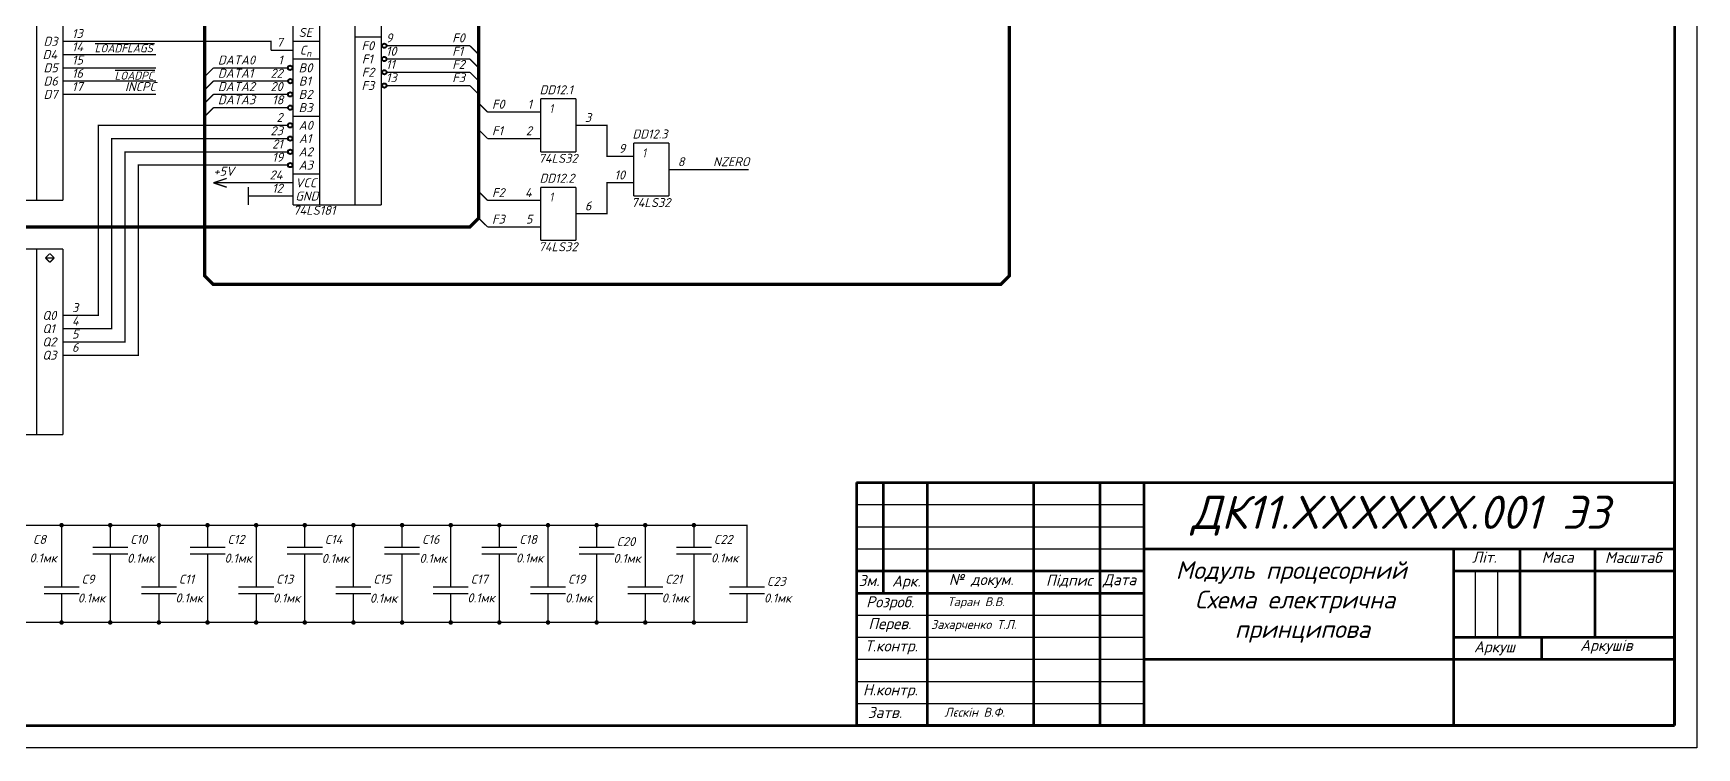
# Model space of a CAD drawing. Extents: x 0 to 594, y 0 to 420.
# Drawn here: x 217.8 to 594, y 0 to 161.6 of the extents above; entities that cross this region are included whole.
import ezdxf

# ---------------------------------------------------------------- set-up
doc = ezdxf.new("R2010")
doc.units = 0
doc.header["$MEASUREMENT"] = 0
doc.layers.get('0').update_dxf_attribs({"linetype": 'CONTINUOUS'})
doc.layers.add('1', color=7, linetype='CONTINUOUS', lineweight=40)
doc.layers.add('Layer1', color=7, linetype='CONTINUOUS', lineweight=70)
doc.styles.get("Standard").update_dxf_attribs({"font": 'isocpeui.ttf'})
doc.styles.add('ГОСТ', font='isocpeui.ttf')

msp = doc.modelspace()

# ---------------------------------------------------------------- linework, layer by layer
at = {"linetype": 'Continuous'}
for p, q in [((594, 420), (594, 0)), ((231.82, 159.28), (245.21, 159.28)), ((236.35, 153.29), (245.27, 153.29)), ((594, 0), (0, 0))]:
    msp.add_line(p, q, dxfattribs=at)
for p, q in [((404, 55), (469, 55)), ((404, 50), (469, 50)), ((404, 45), (469, 45)), ((544, 25), (544, 40)), ((549, 25), (549, 40)), ((404, 30), (469, 30)), ((404, 25), (469, 25)), ((404, 20), (469, 20)), ((404, 15), (469, 15)), ((404, 10), (469, 10))]:
    msp.add_line(p, q)
at = {"layer": '1'}
for points, const_width in [([(374.56, 172.79), (374.56, 188.79), (372.56, 190.79), (258.56, 190.79), (256.56, 188.79), (256.56, 106.79), (258.56, 104.79), (436.56, 104.79), (438.56, 106.79), (438.56, 264.79)], 0.749), ([(318.56, 177.79), (318.56, 119.79), (316.56, 117.79), (190.56, 117.79), (188.56, 115.79), (188.56, 103.79)], 0.749), ([(218.56, 176.79), (218.56, 123.79)], 0.3), ([(224.56, 176.79), (224.56, 123.79)], 0.3), ([(276.56, 176.79), (276.56, 122.79)], 0.3), ([(282.56, 176.79), (282.56, 122.79)], 0.3), ([(290.56, 176.79), (290.56, 122.79)], 0.3), ([(296.56, 176.79), (296.56, 122.79)], 0.3), ([(224.56, 159.79), (229.56, 159.79)], 0.3), ([(271.56, 157.79), (271.56, 159.79), (229.56, 159.79)], 0.3), ([(276.56, 159.79), (282.56, 159.79)], 0.3), ([(290.56, 160.79), (296.56, 160.79)], 0.3), ([(316.56, 158.79), (297.7, 158.79)], 0.3), ([(318.56, 156.79), (316.56, 158.79)], 0.3), ([(224.56, 156.79), (229.56, 156.79)], 0.3), ([(229.56, 156.79), (245.56, 156.79)], 0.3), ([(276.56, 157.79), (271.56, 157.79)], 0.3), ([(276.56, 155.79), (282.56, 155.79)], 0.3), ([(316.56, 155.79), (297.69, 155.79)], 0.3), ([(318.56, 153.79), (316.56, 155.79)], 0.3), ([(224.56, 153.79), (229.56, 153.79)], 0.3), ([(224.56, 150.79), (229.56, 150.79)], 0.3), ([(229.56, 153.79), (245.56, 153.79)], 0.3), ([(229.56, 150.79), (245.56, 150.79)], 0.3), ([(256.56, 151.79), (258.56, 153.79)], 0.3), ([(256.56, 148.79), (258.56, 150.79)], 0.3), ([(275.4, 153.79), (258.56, 153.79)], 0.3), ([(275.44, 150.79), (258.56, 150.79)], 0.3), ([(316.56, 152.79), (297.72, 152.79)], 0.3), ([(318.56, 150.79), (316.56, 152.79)], 0.3), ([(224.56, 147.79), (229.56, 147.79)], 0.3), ([(229.56, 147.79), (245.56, 147.79)], 0.3), ([(256.56, 145.79), (258.56, 147.79)], 0.3), ([(275.42, 147.79), (258.56, 147.79)], 0.3), ([(316.56, 149.79), (297.72, 149.79)], 0.3), ([(318.56, 147.79), (316.56, 149.79)], 0.3), ([(332.56, 146.79), (340.56, 146.79)], 0.3), ([(332.56, 146.79), (332.56, 134.79)], 0.3), ([(340.56, 146.79), (340.56, 134.79)], 0.3), ([(256.56, 142.79), (258.56, 144.79)], 0.3), ([(275.43, 144.79), (258.56, 144.79)], 0.3), ([(318.56, 145.79), (320.56, 143.79)], 0.3), ([(320.56, 143.79), (327.56, 143.79)], 0.3), ([(332.56, 143.79), (327.56, 143.79)], 0.3), ([(275.41, 140.79), (232.56, 140.79), (232.56, 97.79), (229.56, 97.79)], 0.3), ([(276.56, 142.79), (282.56, 142.79)], 0.3), ([(318.56, 139.79), (320.56, 137.79)], 0.3), ([(340.56, 140.79), (345.56, 140.79)], 0.3), ([(348.56, 133.79), (347.56, 133.79), (347.56, 140.79), (345.56, 140.79)], 0.3), ([(275.42, 137.79), (235.56, 137.79), (235.56, 94.79), (229.56, 94.79)], 0.3), ([(320.56, 137.79), (327.56, 137.79)], 0.3), ([(332.56, 137.79), (327.56, 137.79)], 0.3), ([(353.56, 136.79), (361.56, 136.79)], 0.3), ([(353.56, 136.79), (353.56, 124.79)], 0.3), ([(361.56, 136.79), (361.56, 124.79)], 0.3), ([(275.42, 134.79), (238.56, 134.79), (238.56, 91.79), (229.56, 91.79)], 0.3), ([(275.42, 131.79), (241.56, 131.79), (241.56, 88.79), (229.56, 88.79)], 0.3), ([(332.56, 134.79), (340.56, 134.79)], 0.3), ([(353.56, 133.79), (348.56, 133.79)], 0.3), ([(261.56, 128.79), (258.56, 127.79)], 0.3), ([(261.56, 126.79), (258.56, 127.79)], 0.3), ([(268.56, 127.79), (258.56, 127.79)], 0.3), ([(268.56, 127.79), (271.56, 127.79)], 0.3), ([(276.56, 127.79), (271.56, 127.79)], 0.3), ([(276.56, 129.79), (282.56, 129.79)], 0.3), ([(345.56, 120.79), (347.56, 120.79), (347.56, 127.79), (348.56, 127.79)], 0.3), ([(353.56, 127.79), (348.56, 127.79)], 0.3), ([(361.56, 130.79), (366.56, 130.79)], 0.3), ([(366.56, 130.79), (379.56, 130.79)], 0.3), ([(266.48, 126.82), (266.48, 122.76)], 0.3), ([(271.56, 124.79), (266.48, 124.79)], 0.3), ([(276.56, 124.79), (271.56, 124.79)], 0.3), ([(318.56, 125.79), (320.56, 123.79)], 0.3), ([(332.56, 126.79), (340.56, 126.79)], 0.3), ([(332.56, 126.79), (332.56, 114.79)], 0.3), ([(340.56, 126.79), (340.56, 114.79)], 0.3), ([(353.56, 124.79), (361.56, 124.79)], 0.3), ([(204.56, 123.79), (224.56, 123.79)], 0.3), ([(276.56, 122.79), (296.56, 122.79)], 0.3), ([(320.56, 123.79), (327.56, 123.79)], 0.3), ([(332.56, 123.79), (327.56, 123.79)], 0.3), ([(340.56, 120.79), (345.56, 120.79)], 0.3), ([(318.56, 119.79), (320.56, 117.79)], 0.3), ([(320.56, 117.79), (327.56, 117.79)], 0.3), ([(332.56, 117.79), (327.56, 117.79)], 0.3), ([(204.56, 112.79), (224.56, 112.79)], 0.3), ([(218.56, 112.79), (218.56, 70.79)], 0.3), ([(224.56, 112.79), (224.56, 70.79)], 0.3), ([(332.56, 114.79), (340.56, 114.79)], 0.3), ([(221.56, 111.79), (220.56, 110.79), (220.56, 110.79)], 0.3), ([(220.56, 110.79), (221.56, 109.79), (221.56, 109.79)], 0.3), ([(220.56, 110.79), (222.56, 110.79)], 0.3), ([(221.56, 111.79), (222.56, 110.79), (222.56, 110.79)], 0.3), ([(222.56, 110.79), (221.56, 109.79), (221.56, 109.79)], 0.3), ([(224.56, 97.79), (229.56, 97.79)], 0.3), ([(224.56, 94.79), (229.56, 94.79)], 0.3), ([(224.56, 91.79), (229.56, 91.79)], 0.3), ([(224.56, 88.79), (229.56, 88.79)], 0.3), ([(204.56, 70.79), (224.56, 70.79)], 0.3), ([(290.22, 50.34), (191.22, 50.34)], 0.3), ([(224.22, 41.34), (224.22, 50.34)], 0.3), ([(235.22, 45.34), (235.22, 50.34)], 0.3), ([(246.22, 41.34), (246.22, 50.34)], 0.3), ([(257.22, 45.34), (257.22, 50.34)], 0.3), ([(268.22, 41.34), (268.22, 50.34)], 0.3), ([(279.22, 45.34), (279.22, 50.34)], 0.3), ([(290.22, 41.34), (290.22, 50.34)], 0.3), ([(290.22, 50.34), (312.22, 50.34)], 0.3), ([(301.22, 45.34), (301.22, 50.34)], 0.3), ([(312.22, 50.34), (379.22, 50.34), (379.22, 41.34)], 0.3), ([(312.22, 50.34), (312.22, 41.34)], 0.3), ([(323.22, 45.34), (323.22, 50.34)], 0.3), ([(334.22, 41.34), (334.22, 50.34)], 0.3), ([(345.22, 45.34), (345.22, 50.34)], 0.3), ([(356.22, 41.34), (356.22, 50.34)], 0.3), ([(367.22, 45.34), (367.22, 50.34)], 0.3), ([(231.22, 45.34), (239.22, 45.34)], 0.3), ([(253.22, 45.34), (261.22, 45.34)], 0.3), ([(275.22, 45.34), (283.22, 45.34)], 0.3), ([(297.22, 45.34), (305.22, 45.34)], 0.3), ([(319.22, 45.34), (327.22, 45.34)], 0.3), ([(341.22, 45.34), (349.22, 45.34)], 0.3), ([(363.22, 45.34), (371.22, 45.34)], 0.3), ([(224.22, 36.34), (224.22, 41.34)], 0.3), ([(231.22, 43.84), (239.22, 43.84)], 0.3), ([(235.22, 43.84), (235.22, 38.84)], 0.3), ([(246.22, 36.34), (246.22, 41.34)], 0.3), ([(253.22, 43.84), (261.22, 43.84)], 0.3), ([(257.22, 43.84), (257.22, 38.84)], 0.3), ([(268.22, 36.34), (268.22, 41.34)], 0.3), ([(275.22, 43.84), (283.22, 43.84)], 0.3), ([(279.22, 43.84), (279.22, 38.84)], 0.3), ([(290.22, 36.34), (290.22, 41.34)], 0.3), ([(297.22, 43.84), (305.22, 43.84)], 0.3), ([(301.22, 43.84), (301.22, 38.84)], 0.3), ([(312.22, 36.34), (312.22, 41.34)], 0.3), ([(319.22, 43.84), (327.22, 43.84)], 0.3), ([(323.22, 43.84), (323.22, 38.84)], 0.3), ([(334.22, 36.34), (334.22, 41.34)], 0.3), ([(341.22, 43.84), (349.22, 43.84)], 0.3), ([(345.22, 43.84), (345.22, 38.84)], 0.3), ([(356.22, 36.34), (356.22, 41.34)], 0.3), ([(363.22, 43.84), (371.22, 43.84)], 0.3), ([(367.22, 43.84), (367.22, 38.84)], 0.3), ([(379.22, 36.34), (379.22, 41.34)], 0.3), ([(235.22, 38.84), (235.22, 28.34)], 0.3), ([(257.22, 38.84), (257.22, 28.34)], 0.3), ([(279.22, 28.34), (279.22, 38.84)], 0.3), ([(301.22, 38.84), (301.22, 28.34)], 0.3), ([(323.22, 38.84), (323.22, 28.34)], 0.3), ([(345.22, 38.84), (345.22, 28.34)], 0.3), ([(367.22, 38.84), (367.22, 28.34)], 0.3), ([(220.22, 36.34), (228.22, 36.34)], 0.3), ([(220.22, 34.84), (228.22, 34.84)], 0.3), ([(224.22, 34.84), (224.22, 29.84)], 0.3), ([(242.22, 36.34), (250.22, 36.34)], 0.3), ([(242.22, 34.84), (250.22, 34.84)], 0.3), ([(246.22, 34.84), (246.22, 29.84)], 0.3), ([(264.22, 36.34), (272.22, 36.34)], 0.3), ([(264.22, 34.84), (272.22, 34.84)], 0.3), ([(268.22, 34.84), (268.22, 29.84)], 0.3), ([(286.22, 36.34), (294.22, 36.34)], 0.3), ([(286.22, 34.84), (294.22, 34.84)], 0.3), ([(290.22, 34.84), (290.22, 29.84)], 0.3), ([(308.22, 36.34), (316.22, 36.34)], 0.3), ([(308.22, 34.84), (316.22, 34.84)], 0.3), ([(312.22, 34.84), (312.22, 29.84)], 0.3), ([(330.22, 36.34), (338.22, 36.34)], 0.3), ([(330.22, 34.84), (338.22, 34.84)], 0.3), ([(334.22, 34.84), (334.22, 29.84)], 0.3), ([(352.22, 36.34), (360.22, 36.34)], 0.3), ([(352.22, 34.84), (360.22, 34.84)], 0.3), ([(356.22, 34.84), (356.22, 29.84)], 0.3), ([(375.22, 36.34), (383.22, 36.34)], 0.3), ([(375.22, 34.84), (383.22, 34.84)], 0.3), ([(379.22, 34.84), (379.22, 29.84)], 0.3), ([(224.22, 28.34), (213.22, 28.34)], 0.3), ([(224.22, 29.84), (224.22, 28.34)], 0.3), ([(224.22, 28.34), (235.22, 28.34)], 0.3), ([(235.22, 28.34), (246.22, 28.34)], 0.3), ([(246.22, 28.34), (246.22, 29.84)], 0.3), ([(246.22, 28.34), (268.22, 28.34)], 0.3), ([(268.22, 28.34), (268.22, 29.84)], 0.3), ([(268.22, 28.34), (279.22, 28.34)], 0.3), ([(279.22, 28.34), (301.22, 28.34)], 0.3), ([(290.22, 29.84), (290.22, 28.34)], 0.3), ([(301.22, 28.34), (312.22, 28.34)], 0.3), ([(312.22, 28.34), (312.22, 29.84)], 0.3), ([(312.22, 28.34), (323.22, 28.34)], 0.3), ([(323.22, 28.34), (334.22, 28.34)], 0.3), ([(334.22, 28.34), (334.22, 29.84)], 0.3), ([(334.22, 28.34), (345.22, 28.34)], 0.3), ([(345.22, 28.34), (356.22, 28.34)], 0.3), ([(356.22, 28.34), (356.22, 29.84)], 0.3), ([(356.22, 28.34), (367.22, 28.34)], 0.3), ([(367.22, 28.34), (379.22, 28.34), (379.22, 29.84), (379.22, 29.84)], 0.3)]:
    msp.add_lwpolyline(points, dxfattribs=dict(at, const_width=const_width))
at = {"layer": '1', "const_width": 0.508}
for points in [[(223.96, 50.34, 1), (224.47, 50.34, 1)], [(234.96, 50.34, 1), (235.47, 50.34, 1)], [(245.96, 50.34, 1), (246.47, 50.34, 1)], [(256.96, 50.34, 1), (257.47, 50.34, 1)], [(267.96, 50.34, 1), (268.47, 50.34, 1)], [(278.96, 50.34, 1), (279.47, 50.34, 1)], [(289.96, 50.34, 1), (290.47, 50.34, 1)], [(300.96, 50.34, 1), (301.47, 50.34, 1)], [(311.96, 50.34, 1), (312.47, 50.34, 1)], [(322.96, 50.34, 1), (323.47, 50.34, 1)], [(333.96, 50.34, 1), (334.47, 50.34, 1)], [(344.96, 50.34, 1), (345.47, 50.34, 1)], [(355.96, 50.34, 1), (356.47, 50.34, 1)], [(366.96, 50.34, 1), (367.47, 50.34, 1)], [(223.96, 28.34, 1), (224.47, 28.34, 1)], [(234.96, 28.34, 1), (235.47, 28.34, 1)], [(245.96, 28.34, 1), (246.47, 28.34, 1)], [(256.96, 28.34, 1), (257.47, 28.34, 1)], [(267.96, 28.34, 1), (268.47, 28.34, 1)], [(278.96, 28.34, 1), (279.47, 28.34, 1)], [(289.96, 28.34, 1), (290.47, 28.34, 1)], [(300.96, 28.34, 1), (301.47, 28.34, 1)], [(311.96, 28.34, 1), (312.47, 28.34, 1)], [(322.96, 28.34, 1), (323.47, 28.34, 1)], [(333.96, 28.34, 1), (334.47, 28.34, 1)], [(344.96, 28.34, 1), (345.47, 28.34, 1)], [(355.96, 28.34, 1), (356.47, 28.34, 1)], [(366.96, 28.34, 1), (367.47, 28.34, 1)]]:
    msp.add_lwpolyline(points, format="xyb", close=True, dxfattribs=at)
at = {"layer": '1', "linetype": 'Continuous'}
for centre in [(297.2, 158.79), (275.9, 153.79), (297.19, 155.79), (275.94, 150.79), (297.22, 152.79), (275.92, 147.79), (297.22, 149.79), (275.93, 144.79), (275.91, 140.79), (275.92, 137.79), (275.92, 134.79), (275.92, 131.79)]:
    msp.add_circle(centre, 0.5, dxfattribs=at)
at = {"layer": 'Layer1', "linetype": 'Continuous'}
for p in [(589, 415), (20, 5)]:
    msp.add_line(p, (589, 5), dxfattribs=at)
at = {"layer": 'Layer1'}
for p, q in [((404, 60), (589, 60)), ((404, 60), (404, 5)), ((410, 60), (410, 35)), ((420, 60), (420, 5)), ((444, 60), (444, 5)), ((459, 60), (459, 5)), ((469, 60), (469, 5)), ((589, 5), (589, 60)), ((469, 45), (589, 45)), ((539, 45), (539, 5)), ((554, 45), (554, 25)), ((571, 25), (571, 45)), ((404, 40), (469, 40)), ((539, 40), (589, 40)), ((404, 35), (469, 35)), ((539, 25), (589, 25)), ((559, 20), (559, 25)), ((469, 20), (589, 20)), ((589, 5), (404, 5))]:
    msp.add_line(p, q, dxfattribs=at)

# ---------------------------------------------------------------- texts
at = {"attachment_point": 1, "style": 'ГОСТ'}
for s, width, gutter_width, heights, insert, char_height in [('ДК11.XXXXXX.001 Э3', 102.3946, 12.5, [9.07], (479.69, 57.01), 7.5), ('Модуль процесорний\\P\\pi4.3334;Схема електрична\\P\\pi13.352;принципова', 55.9456, 15, [0], (476.17, 42.18), 4), ('Літ.', 5.1497, 12.5, [0], (543.21, 44.35), 2.5), ('Маса', 5.1497, 12.5, [0], (558.93, 44.35), 2.5), ('Масштаб', 5.1497, 12.5, [0], (573.23, 44.27), 2.5), ('Зм.', 5.1497, 12.5, [0], (404.47, 39.08), 2.5), ('Арк.', 5.1497, 12.5, [0], (412.02, 38.96), 2.5), ('№ докум.', 15.6318, 12.5, [0], (424.86, 39.3), 2.5), ('Підпис', 5.1497, 12.5, [0], (446.83, 39.14), 2.5), ('Дата', 5.1497, 12.5, [0], (459.71, 39.26), 2.5), ('Розроб.', 5.1497, 12.5, [0], (406.16, 34.25), 2.5), (' Таран В.В.', 21.0577, 12.5, [0], (423.27, 34.03), 2), ('Перев.', 5.1497, 12.5, [0], (406.66, 29.32), 2.5), ('Захарченко Т.Л.', 23.8661, 12.5, [0], (420.84, 28.88), 2), ('Т.контр.', 5.1497, 12.5, [0], (405.87, 24.29), 2.5), ('Аркуш', 5.1497, 12.5, [0], (543.61, 24.09), 2.5), ('Аркушів', 5.1497, 12.5, [0], (567.64, 24.41), 2.5), ('H.контр.', 5.1497, 12.5, [0], (405.47, 14.36), 2.5), ('Затв.', 5.1497, 12.5, [0], (406.53, 9.24), 2.5), ('Лєскін В.Ф.', 23.8661, 12.5, [0], (423.89, 9.03), 2)]:
    msp.add_mtext_dynamic_manual_height_columns(s, width=width, gutter_width=gutter_width, heights=heights, dxfattribs=dict(at, insert=insert, char_height=char_height))
at = {"layer": '1', "style": 'ГОСТ'}
for s, height, p in [('13', 2.032, (226.56, 160.55)), ('SE', 2.032, (277.82, 160.78)), ('D3', 2.032, (220.13, 158.78)), ('14', 2.032, (226.56, 157.55)), (' LOADFLAGS', 1.8, (230.56, 157.32)), ('7', 2.03, (272.81, 158.55)), ('C', 2.03, (278.07, 156.78)), ('F0', 2.032, (292.04, 157.78)), ('9', 2.03, (297.56, 159.55)), ('10', 2.032, (297.56, 156.55)), ('F0', 2.032, (312.56, 159.55)), ('F1', 2.032, (312.56, 156.55)), ('D4', 2.032, (219.92, 155.78)), ('D5', 2.032, (220.13, 152.78)), ('15', 2.032, (226.56, 154.55)), ('DATA0', 2.032, (259.56, 154.55)), ('1', 2.03, (273.19, 154.55)), ('B0', 2.032, (277.82, 152.78)), ('n', 1.52, (279.56, 156.3)), ('F1', 2.032, (292.13, 154.78)), ('11', 2.032, (297.56, 153.55)), ('F2', 2.032, (312.56, 153.55)), ('D6', 2.032, (220.13, 149.78)), ('16', 2.032, (226.56, 151.55)), ('17', 2.032, (226.56, 148.55)), ('LOADPC', 1.8, (236.21, 151.13)), ('INCPC', 2.032, (238.56, 148.55)), ('DATA1', 2.032, (259.56, 151.55)), ('DATA2', 2.032, (259.56, 148.55)), ('22', 2.032, (271.45, 151.55)), ('20', 2.032, (271.45, 148.55)), ('B1', 2.032, (277.87, 149.78)), ('F3', 2.032, (292.04, 148.78)), ('F2', 2.032, (292.09, 151.78)), ('13', 2.032, (297.56, 150.55)), ('F3', 2.032, (312.56, 150.55)), ('D7', 2.032, (220.13, 146.78)), ('DATA3', 2.032, (259.56, 145.55)), ('18', 2.032, (271.83, 145.55)), ('B2', 2.032, (277.82, 146.78)), ('DD12.1', 2.032, (332.31, 147.81)), ('2', 2.03, (272.81, 141.55)), ('B3', 2.032, (277.82, 143.78)), ('F0', 2.032, (321.56, 144.55)), ('1', 2.03, (329.59, 144.55)), ('3', 2.03, (342.56, 141.55)), ('23', 2.032, (271.45, 138.55)), ('A0', 2.032, (277.82, 139.78)), ('F1', 2.032, (321.56, 138.55)), ('2', 2.03, (329.21, 138.55)), ('DD12.3', 2.032, (353.31, 137.81)), ('21', 2.032, (271.83, 135.55)), ('A2', 2.032, (277.82, 133.78)), ('A1', 2.032, (277.87, 136.78)), ('9', 2.03, (350.21, 134.55)), ('19', 2.032, (271.83, 132.55)), ('A3', 2.032, (277.82, 130.78)), ('74LS32', 2.032, (332.06, 132.31)), ('8', 2.03, (363.56, 131.55)), ('NZERO', 2.032, (371.56, 131.55)), ('+5V', 2.032, (258.56, 129.4)), ('24', 2.032, (271.24, 128.55)), ('VCC', 2.032, (277.07, 126.78)), ('DD12.2', 2.032, (332.31, 127.81)), ('10', 2.032, (349.23, 128.55)), ('12', 2.032, (271.83, 125.55)), ('GND', 2.032, (277.07, 123.78)), ('F2', 2.032, (321.56, 124.55)), ('4', 2.03, (329, 124.55)), ('74LS32', 2.032, (353.06, 122.31)), ('74LS181', 2.032, (276.56, 120.55)), ('F3', 2.032, (321.56, 118.55)), ('5', 2.03, (329.21, 118.55)), ('6', 2.03, (342.56, 121.55)), ('74LS32', 2.032, (332.06, 112.31)), ('Q0', 2.032, (219.86, 96.78)), ('3', 2.03, (226.58, 98.55)), ('Q1', 2.032, (219.89, 93.78)), ('5', 2.03, (226.56, 92.55)), ('4', 2.03, (226.56, 95.55)), ('Q2', 2.032, (219.86, 90.78)), ('6', 2.03, (226.56, 89.55)), ('Q3', 2.032, (219.86, 87.78)), ('C8', 2.032, (217.71, 46.11)), ('C10', 2.032, (239.71, 46.11)), ('C12', 2.032, (261.71, 46.11)), ('C14', 2.032, (283.71, 46.11)), ('C16', 2.032, (305.71, 46.11)), ('C18', 2.032, (327.71, 46.11)), ('C20', 2.032, (349.71, 45.61)), ('C22', 2.032, (371.71, 46.11)), ('0.1мк', 2.032, (216.96, 41.91)), ('0.1мк', 2.032, (239.02, 41.85)), ('0.1мк', 2.032, (261.06, 41.87)), ('0.1мк', 2.032, (283.02, 41.81)), ('0.1мк', 2.032, (305.14, 41.82)), ('0.1мк', 2.032, (326.96, 41.9)), ('0.1мк', 2.032, (349.01, 41.83)), ('0.1мк', 2.032, (371.07, 41.91)), ('C9', 2.032, (228.71, 37.11)), ('C11', 2.032, (250.71, 37.11)), ('C13', 2.032, (272.71, 37.11)), ('C15', 2.032, (294.71, 37.11)), ('C17', 2.032, (316.71, 37.11)), ('C19', 2.032, (338.71, 37.11)), ('C21', 2.032, (360.71, 37.11)), ('C23', 2.032, (383.71, 36.61)), ('0.1мк', 2.032, (227.88, 32.85)), ('0.1мк', 2.032, (249.97, 32.87)), ('0.1мк', 2.032, (272.01, 32.85)), ('0.1мк', 2.032, (293.92, 32.81)), ('0.1мк', 2.032, (315.98, 32.89)), ('0.1мк', 2.032, (338.07, 32.85)), ('0.1мк', 2.032, (359.92, 32.85)), ('0.1мк', 2.032, (383.05, 32.85))]:
    msp.add_text(s, height=height, dxfattribs=at).set_placement(p)
at = {"layer": '1', "width": 0.8125}
for p in [(334.56, 143.55), (355.56, 133.55), (334.56, 123.55)]:
    msp.add_text('1', height=2.03, dxfattribs=at).set_placement(p)

doc.saveas('drawing.dxf')
